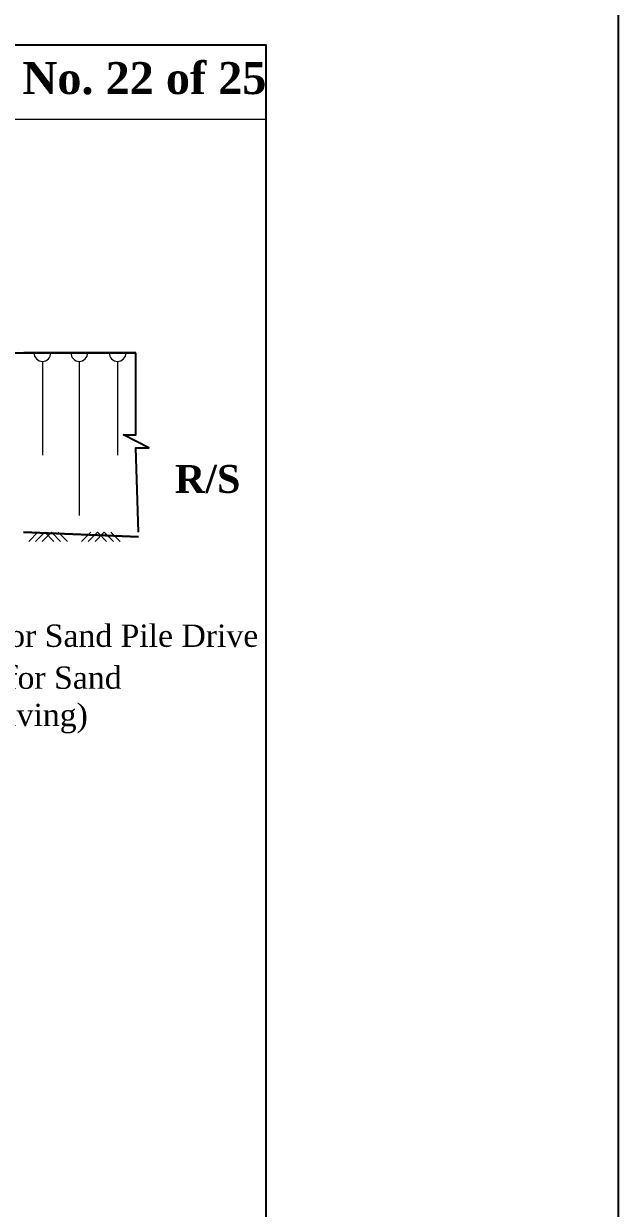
# Model space of a CAD drawing. Extents: x -358915 to 1258323, y -1667244 to -305611.
# Drawn here: x 994797 to 1004118, y -1281289 to -1262740 of the extents above; entities that cross this region are included whole.
import ezdxf

# ---------------------------------------------------------------- set-up
doc = ezdxf.new("R2010")
doc.units = 0
doc.header["$LTSCALE"] = 300
doc.header["$MEASUREMENT"] = 0
for name, color, linetype, lineweight in [('Dimension', 8, 'CONTINUOUS', 18), ('HATCH', 252, 'CONTINUOUS', 5), ('line2', 3, 'CONTINUOUS', 30)]:
    doc.layers.add(name, color=color, linetype=linetype, lineweight=lineweight)
doc.layers.add('LINE', color=7, linetype='CONTINUOUS')
doc.styles.add('1-2', font='arial.ttf')
doc.styles.add('BIG', font='ROMANT.SHX')

msp = doc.modelspace()

# ---------------------------------------------------------------- linework, layer by layer
at = {"layer": 'Dimension', "color": 5, "lineweight": 13, "ltscale": 2}
for p, q in [((995090.7920875818, -1268027.483847956), (995090.7920875818, -1269496.988398389)), ((995668.934116007, -1268027.483847952), (995668.82487295, -1270442.656340378)), ((996269.6979930911, -1268027.483847956), (996269.6979930911, -1269496.988398389))]:
    msp.add_line(p, q, dxfattribs=at)
for centre in [(995090.7920875818, -1267895.528823035), (995668.9352084916, -1267895.528823035), (996269.6979930911, -1267895.528823035)]:
    msp.add_arc(centre, 131.9550249211543, 180, 0, dxfattribs=at)
at = {"layer": 'HATCH', "color": 8, "lineweight": 15}
for points in [[(995020.7633378558, -1270703.612829128), (994876.9545489213, -1270847.421618062)], [(995126.6448941798, -1270703.612829128), (994982.8361052453, -1270847.421618062)], [(995232.5264505036, -1270703.612829128), (995088.7176615692, -1270847.421618062)], [(995126.6448941798, -1270703.612829128), (995270.4536831139, -1270847.421618062)], [(995232.5264505036, -1270703.612829128), (995376.3352394379, -1270847.421618062)], [(995338.4080068276, -1270703.612829128), (995482.2167957618, -1270847.421618062)], [(995847.9220364798, -1270703.612829128), (995704.1132475456, -1270847.421618062)], [(995953.8035928038, -1270703.612829128), (995809.9948038695, -1270847.421618062)], [(996059.6851491276, -1270703.612829128), (995915.8763601935, -1270847.421618062)], [(995953.8035928038, -1270703.612829128), (996097.612381738, -1270847.421618062)], [(996059.6851491276, -1270703.612829128), (996203.4939380619, -1270847.421618062)], [(996165.5667054516, -1270703.612829128), (996309.3754943858, -1270847.421618062)]]:
    msp.add_lwpolyline(points, dxfattribs=at)
at = {"layer": 'LINE', "ltscale": 500}
msp.add_line((984705.3134419926, -1267895.733256637), (996554.4493918441, -1267895.733256637), dxfattribs=at)
at = {"layer": 'LINE', "color": 3, "ltscale": 0.5}
msp.add_lwpolyline([(856273.681236987, -1248285.944987766), (1004117.952048603, -1248285.944987766), (1004117.952048603, -1317838.703701336), (856273.681236987, -1317838.703701336)], close=True, dxfattribs=at)
at = {"layer": 'LINE'}
msp.add_lwpolyline([(998591.2483397903, -1306214.63622959), (937579.2637426882, -1306214.63622959), (937579.2637426882, -1263070.44712164), (998591.2483397903, -1263070.44712164)], close=True, dxfattribs=at)
at = {"layer": 'LINE', "lineweight": 9}
msp.add_lwpolyline([(998591.2483397903, -1263070.44712164), (992646.1999482323, -1263070.44712164), (992646.1999482323, -1264236.627514591), (998591.2483397903, -1264236.627514591)], close=True, dxfattribs=at)
at = {"layer": 'LINE', "ltscale": 500}
msp.add_lwpolyline([(996554.4493918053, -1267895.528823035), (994797.1364719295, -1267895.528823035)], dxfattribs=at)
at = {"layer": 'LINE', "color": 5}
msp.add_lwpolyline([(996596.0896762275, -1270703.612829128), (996554.4493918441, -1269379.824346408), (996760.0372140784, -1269379.824346408), (996361.0454206365, -1269177.927243278), (996554.4493918441, -1269177.927243278), (996554.4493918441, -1267895.528823035)], dxfattribs=at)
at = {"layer": 'line2', "color": 1}
msp.add_lwpolyline([(994796.7523794733, -1270703.612829128), (996596.0897465022, -1270775.732975585)], dxfattribs=at)

# ---------------------------------------------------------------- texts
at = {"layer": 'Dimension', "color": 1, "lineweight": 13, "ltscale": 2, "insert": (997680.2801425884, -1269871.96961034), "char_height": 437.4, "attachment_point": 5, "style": '1-2'}
msp.add_mtext('{\\fTimes New Roman|b1|i0|c0|p18;R/S}', dxfattribs=at)
at = {"layer": 'LINE', "color": 7, "lineweight": 9, "insert": (992825.4003301234, -1263341.513560448), "char_height": 500.669809550524, "width": 17983.89685249271, "attachment_point": 1}
msp.add_mtext('{\\fTimes New Roman|b1|i0|c0|p18;Sheet No. 22 of 25}', dxfattribs=at)
at = {"layer": 'LINE', "char_height": 350, "attachment_point": 8, "style": 'BIG'}
for s, insert, width in [('{\\fTimes New Roman|b0|i0|c0|p18;1st Stage of Earth Cutting for Sand Pile Drive}', (993614.6505747009, -1272613.480052876), 31814.62632914659), ('{\\fTimes New Roman|b0|i0|c0|p18;2nd Stage of Earth Cutting for Sand Filling (after sand pile driving)}', (992528.7254586061, -1273854.062980278), 8510.0821764211)]:
    msp.add_mtext(s, dxfattribs=dict(at, insert=insert, width=width))

doc.saveas('drawing.dxf')
